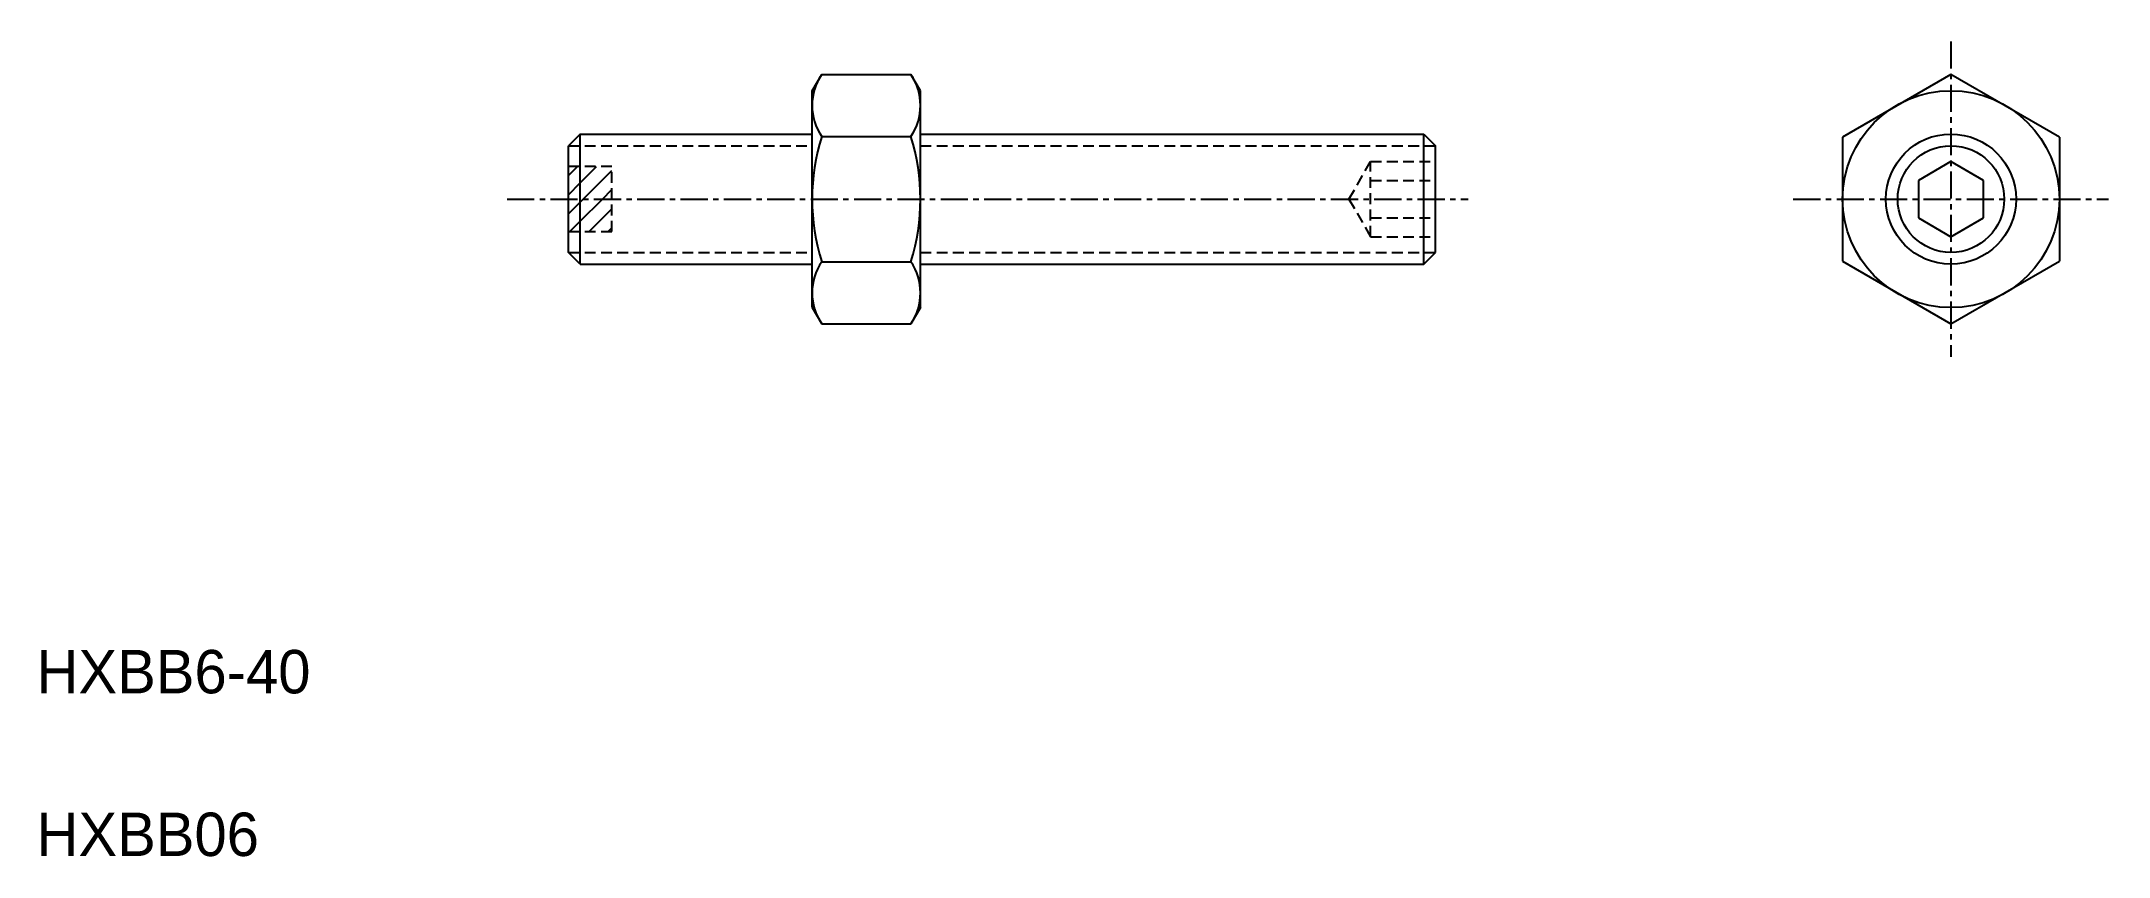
# Model space of a CAD drawing. Extents: x 106.5 to 201.9, y 107.4 to 145.
import ezdxf

# ---------------------------------------------------------------- set-up
doc = ezdxf.new("R2010")
doc.units = 0
doc.linetypes.add('CENTER', pattern=[2, 1.25, -0.25, 0.25, -0.25])
doc.linetypes.add('DASHED', pattern=[0.75, 0.5, -0.25])
doc.layers.get('0').update_dxf_attribs({"linetype": 'CONTINUOUS'})
doc.layers.add('CENTER', color=1, linetype='CENTER')

# ---------------------------------------------------------------- blocks, each defined once
blk = doc.blocks.new('*X2')
at = {"color": 0}
for p, q in [((130.868, 138.823), (131.28, 139.235)), ((130.868, 137.939), (131.409, 138.481)), ((131.409, 138.481), (132.164, 139.235)), ((131.548, 137.735), (132.868, 139.055)), ((130.868, 137.055), (131.409, 137.597)), ((131.409, 136.713), (132.432, 137.735)), ((131.409, 137.597), (131.548, 137.735)), ((132.432, 137.735), (132.868, 138.171)), ((130.932, 136.235), (131.409, 136.713)), ((131.815, 136.235), (132.868, 137.287)), ((132.699, 136.235), (132.868, 136.404))]:
    blk.add_line(p, q, dxfattribs=at)

msp = doc.modelspace()

# ---------------------------------------------------------------- linework, layer by layer
at = {"color": 7, "linetype": 'CONTINUOUS'}
for p, q in [((142.103, 142.735), (142.55, 143.485)), ((142.55, 143.485), (146.657, 143.485)), ((147.103, 142.735), (146.657, 143.485)), ((194.641, 143.485), (189.641, 140.598)), ((199.641, 140.598), (194.641, 143.485)), ((142.103, 132.735), (142.103, 142.735)), ((147.103, 132.735), (147.103, 142.735)), ((131.409, 140.735), (130.868, 140.193)), ((130.868, 135.276), (130.868, 140.193)), ((131.409, 134.735), (131.409, 140.735)), ((131.409, 140.735), (142.103, 140.735)), ((142.55, 140.622), (146.657, 140.622)), ((147.103, 140.735), (170.326, 140.735)), ((170.326, 134.735), (170.326, 140.735)), ((170.326, 140.735), (170.868, 140.193)), ((170.868, 135.276), (170.868, 140.193)), ((189.641, 140.598), (189.641, 134.872)), ((199.641, 140.598), (199.641, 134.872)), ((194.641, 139.467), (193.141, 138.601)), ((196.141, 138.601), (194.641, 139.467)), ((193.141, 138.601), (193.141, 136.869)), ((196.141, 136.869), (196.141, 138.601)), ((193.141, 136.869), (194.641, 136.003)), ((194.641, 136.003), (196.141, 136.869)), ((131.409, 134.735), (130.868, 135.276)), ((131.409, 134.735), (142.103, 134.735)), ((132.918, 135.276), (132.918, 135.276)), ((134.968, 135.276), (134.968, 135.276)), ((142.55, 134.848), (146.657, 134.848)), ((147.103, 134.735), (170.326, 134.735)), ((170.326, 134.735), (170.868, 135.276)), ((189.641, 134.872), (194.641, 131.985)), ((194.641, 131.985), (199.641, 134.872)), ((142.103, 132.735), (142.55, 131.985)), ((147.103, 132.735), (146.657, 131.985)), ((142.55, 131.985), (146.657, 131.985))]:
    msp.add_line(p, q, dxfattribs=at)
at = {"color": 3, "linetype": 'DASHED'}
for p, q in [((130.868, 140.193), (142.103, 140.193)), ((147.103, 140.193), (170.868, 140.193)), ((166.868, 137.735), (167.868, 139.467)), ((167.868, 136.003), (167.868, 139.467)), ((167.868, 139.467), (170.868, 139.467)), ((132.868, 139.235), (130.868, 139.235)), ((132.868, 136.235), (132.868, 139.235)), ((167.868, 138.601), (170.868, 138.601)), ((166.868, 137.735), (167.868, 136.003)), ((167.868, 136.869), (170.868, 136.869)), ((130.868, 136.235), (132.868, 136.235)), ((167.868, 136.003), (170.868, 136.003)), ((130.868, 135.276), (142.103, 135.276)), ((147.103, 135.276), (170.868, 135.276))]:
    msp.add_line(p, q, dxfattribs=at)
at = {"color": 7, "linetype": 'CONTINUOUS'}
for radius in [5, 3]:
    msp.add_circle((194.641, 137.735), radius, dxfattribs=at)
at = {"color": 3, "linetype": 'CONTINUOUS'}
msp.add_circle((194.641, 137.735), 2.458, dxfattribs=at)
at = {"color": 7, "linetype": 'CONTINUOUS'}
for centre, radius, start, end in [((144.621, 142.053), 2.518, 145.35037, 214.64963), ((144.585, 142.053), 2.518, 325.35037, 34.64963), ((151.657, 137.735), 9.553, 162.412, 197.588), ((137.55, 137.735), 9.553, 342.412, 17.588), ((144.621, 133.416), 2.518, 145.35037, 214.64963), ((144.585, 133.416), 2.518, 325.35037, 34.64963)]:
    msp.add_arc(centre, radius, start, end, dxfattribs=at)
at = {"layer": 'CENTER', "color": 1, "linetype": 'CENTER'}
for p, q in [((194.641, 145.008), (194.641, 130.461)), ((128.038, 137.735), (172.368, 137.735)), ((187.368, 137.735), (201.915, 137.735))]:
    msp.add_line(p, q, dxfattribs=at)

# ---------------------------------------------------------------- block references
at = {"color": 3, "linetype": 'CONTINUOUS'}
msp.add_blockref('*X2', (0, 0), dxfattribs=at)

# ---------------------------------------------------------------- texts
at = {"color": 7, "linetype": 'CONTINUOUS'}
for s, p in [('HXBB6-40', (106.328, 114.948)), ('HXBB06', (106.328, 107.448))]:
    msp.add_text(s, height=2, dxfattribs=at).set_placement(p)

doc.saveas('drawing.dxf')
